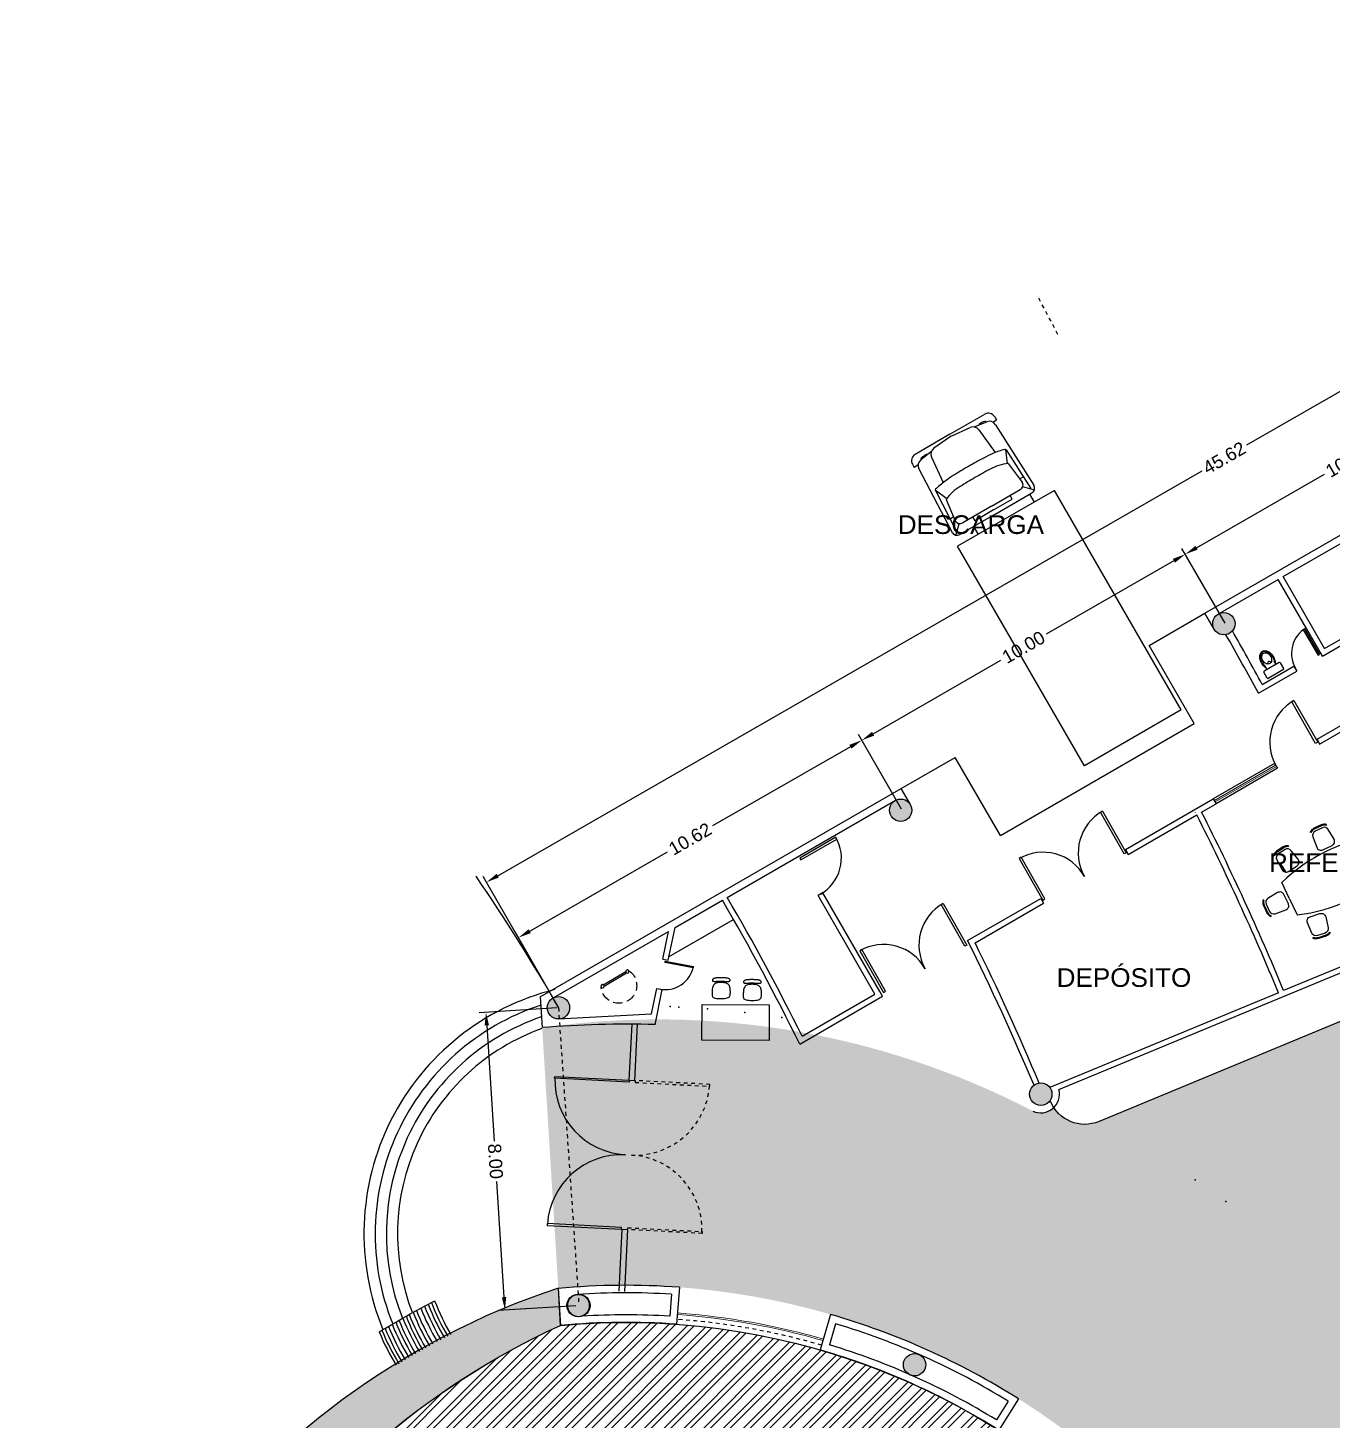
# Model space of a CAD drawing. Header units: millimetres. Extents: x 261 to 423, y 98 to 222.
# Drawn here: x 260.99 to 295.94, y 184.95 to 222.27 of the extents above; entities that cross this region are included whole.
import ezdxf

# ---------------------------------------------------------------- set-up
doc = ezdxf.new("R2010")
doc.units = ezdxf.units.MM
for name, pattern in [('ACAD_ISO04W100', [30, 24, -3, 0, -3]), ('HIDDEN', [0.375, 0.25, -0.125]), ('HIDDEN2', [0.1875, 0.125, -0.0625])]:
    doc.linetypes.add(name, pattern=pattern)
for name, color, linetype in [('COLUMNAS', 5, 'Continuous'), ('Cotas', 1, 'Continuous'), ('Ejes', 1, 'ACAD_ISO04W100'), ('Escaleras', 4, 'Continuous'), ('hach', 15, 'Continuous'), ('Letreros', 2, 'Continuous'), ('MUEBLES', 8, 'Continuous'), ('Muro-Alto', 6, 'Continuous'), ('MURO-BAJO', 3, 'Continuous')]:
    doc.layers.add(name, color=color, linetype=linetype)
doc.layers.add('Vidrio', color=7, linetype='Continuous', lineweight=15)
doc.styles.get("Standard").update_dxf_attribs({"font": 'arial.ttf'})
doc.dimstyles.new('MUSEO', dxfattribs={"dimtxt": 0.35, "dimasz": 0.35, "dimexe": 0.18, "dimexo": 0.058, "dimgap": 0.09, "dimtad": 0, "dimzin": 0, "dimdsep": 46, "dimtxsty": 'Standard', "dimcen": 0.09, "dimclrd": 1, "dimclre": 1, "dimclrt": 2, "dimadec": 0, "dimazin": 0, "dimtm": 1e-09, "dimtfac": 1, "dimtofl": 0, "dimtmove": 0, "dimatfit": 3, "dimfxl": 1, "dimtolj": 1, "dimtzin": 0, "dimarcsym": 0})

# ---------------------------------------------------------------- blocks, each defined once
blk = doc.blocks.new('escusado')
at = {"layer": 'MUEBLES'}
for p, q in [((163.2412991054051, 3381.569017075963), (163.1383525664997, 3381.72063202231)), ((163.5297154740298, 3382.01054211665), (163.1436639043261, 3381.748413125429)), ((163.2209364468589, 3381.800881176883), (163.1673456842438, 3381.87980719698)), ((163.6551317782276, 3381.825834729357), (163.2690802085239, 3381.563705738136)), ((163.4491129445385, 3381.955813004263), (163.3964965594256, 3382.033304005813)), ((163.5574965771486, 3382.005230778823), (163.660443116054, 3381.853615832475))]:
    blk.add_line(p, q, dxfattribs=at)
for points in [[(163.0654772171052, 3381.953508246559, -0.06706866734373754), (163.016934124825, 3382.050860024934, -0.07949907046705122), (163.0013835386112, 3382.141475861128, -0.1071367358310276), (163.0188967573022, 3382.226918989424, -0.1405841986625377), (163.0618091137306, 3382.278389968069, -0.1405841986625382), (163.1254798747651, 3382.299288919387, -0.1071367358310345), (163.2113574600725, 3382.284048140416, -0.07949907046704088), (163.2898461342799, 3382.236167261957, -0.06706866734372986), (163.3624251845805, 3382.155135897546, -0.0670686673437158), (163.4109682768607, 3382.057784119172, -0.05747497098953065), (163.4251135738926, 3381.992632486368, -0.1071367358309989)], [(163.0848780106897, 3381.966681384166, -0.06470388759098225), (163.0400944432401, 3382.055444367482, -0.07755725057772664), (163.0249538164239, 3382.137148172546, -0.1071738960799739), (163.0394028453759, 3382.214313277676), (163.0765474345837, 3382.259643630179), (163.1323829871952, 3382.277446788045, -0.1071738960799656), (163.2094360233831, 3382.262411579312, -0.07755725057772488), (163.2797924230685, 3382.218199280506, -0.06470388759097646), (163.3457752497879, 3382.143830592884, -0.0647038875909834), (163.3905588172374, 3382.055067609568, -0.02117499511277931), (163.3972066381276, 3382.033244570624, -0.1071738960799821)], [(163.1981357262226, 3381.832901441049, -0.0620547848023672), (163.1380562674058, 3381.872476882148, -0.06706866734372564), (163.0654772171052, 3381.953508246559, -0.06706866734373754)]]:
    blk.add_lwpolyline(points, format="xyb", dxfattribs=at)
blk.add_lwpolyline([(163.0887012385686, 3382.026784669271, -0.07530728911062944), (163.0609393696335, 3382.08482384527, -0.08568719232832729), (163.0538851851929, 3382.141020306871, -0.1060975584146396), (163.06776542953, 3382.193730264832), (163.0979837396297, 3382.22807322214), (163.1410517768603, 3382.243491689998, -0.106097558414683), (163.195164566771, 3382.236948997957, -0.08568719232831891), (163.2447955320792, 3382.209662167851, -0.07530728911063816), (163.28850045608, 3382.162448325226, -0.07530728911064233), (163.3162623250151, 3382.104409149228, -0.08568719232833306), (163.3233165094556, 3382.048212687626, -0.1060975584146832), (163.3094362651185, 3381.995502729665), (163.2792179550188, 3381.961159772357), (163.2361499177882, 3381.945741304499, -0.106097558414683), (163.1820371278775, 3381.95228399654, -0.08568719232830573), (163.1324061625694, 3381.979570826647, -0.07530728911062319)], format="xyb", close=True, dxfattribs=at)
for centre, radius, start, end in [((163.4040088622966, 3382.183371212065), 0.3857447108673355, 214.1765021321113, 228.984898285195), ((163.1548987869723, 3381.731866904956), 0.02, 124.1765021321199, 214.1765021321104), ((163.3276968315941, 3382.095630980307), 0.2694611165864446, 228.9848982851962, 232.8406475320983), ((163.2704434984227, 3381.974311885793), 0.04507247589470026, 28.58081145239148, 219.7721928118516), ((163.540950356676, 3381.993995896177), 0.02, 34.17650213211132, 124.1765021321199), ((163.6438968955815, 3381.842380949829), 0.02, 304.17650213212, 34.17650213211132), ((163.2578453258777, 3381.580251958609), 0.02, 214.1765021321104, 304.17650213212)]:
    blk.add_arc(centre, radius, start, end, dxfattribs=at)
blk = doc.blocks.new('camion')
at = {"layer": 'MUEBLES'}
for p, q in [((154.7223980718062, 3388.112532301116), (155.655384738682, 3388.651192404387)), ((155.372081119377, 3388.311052303579), (155.7059742674818, 3388.44701139145)), ((155.8676692984536, 3388.441064211353), (155.9674765206813, 3388.498687937973)), ((155.9204307932872, 3388.580173528098), (155.9674765206813, 3388.498687937973)), ((154.7223980718062, 3388.112532301116), (153.7894114049305, 3387.573872197845)), ((154.7512099351166, 3388.062628690002), (154.2944245865179, 3387.737931913351)), ((154.7512099351166, 3388.062628690002), (155.2607982665226, 3388.295868017639)), ((155.4991273152363, 3388.232647893477), (155.9357946538493, 3387.624818575961)), ((155.9432432884451, 3388.370843465075), (156.9677808703283, 3386.746981179542)), ((156.2097728491849, 3387.708724819079), (156.2583080465347, 3387.326338954869)), ((156.2241239663263, 3387.69628002821), (156.891108595456, 3386.66116452442)), ((153.7183925286419, 3387.30882614324), (153.765438256036, 3387.227340553115)), ((154.2256331827284, 3387.649150278743), (153.940942584704, 3387.427969874271)), ((154.2300102957155, 3387.499922840624), (154.5380722565427, 3386.817843173624)), ((156.2848817294707, 3387.328449141834), (156.6609174547387, 3386.829372369114)), ((153.8652454782637, 3387.284964279735), (153.765438256036, 3387.227340553115)), ((153.8882714334168, 3387.184404911398), (154.7823086339943, 3385.485198195589)), ((156.6047432486925, 3386.926668948061), (156.70455047092, 3386.984292674681)), ((154.3284182207987, 3386.62252421794), (154.6353064945777, 3386.389298571952)), ((154.3320201672658, 3386.603873390488), (154.8949641748343, 3385.508690005833)), ((157.5234772411119, 3386.610897929816), (154.928489463153, 3385.112681037668)), ((155.835412658524, 3386.184734487355), (156.6076532975221, 3386.63058782816)), ((156.9911108558938, 3386.619959845372), (156.6762489581919, 3386.704326836586)), ((160.9215285877538, 3380.725300350703), (157.5234772411119, 3386.610897929816)), ((154.620192177592, 3386.36734018094), (154.8643874785719, 3385.792145303767)), ((155.835412658524, 3386.184734487355), (155.0631720195259, 3385.738881146551)), ((155.8930363851451, 3386.084927265126), (156.3920724962904, 3386.373045898231)), ((155.950660111766, 3385.985120042898), (156.9174689468925, 3386.543307384112)), ((156.3920724962904, 3386.373045898231), (156.3344487696693, 3386.47285312046)), ((156.8556809024084, 3386.507634039997), (156.9779154111457, 3386.295917660425)), ((156.8556809024084, 3386.507634039997), (156.9779154111457, 3386.295917660425)), ((154.8082132725258, 3385.889441882714), (154.7084060502983, 3385.831818156094)), ((155.950660111766, 3385.985120042898), (154.9838512766394, 3385.426932701682)), ((155.3940002739999, 3385.796808632021), (155.3363765473788, 3385.89661585425)), ((155.8930363851451, 3386.084927265126), (155.3940002739999, 3385.796808632021)), ((154.8806473434256, 3385.401483168333), (154.9650143346437, 3385.716345066035)), ((155.3518167843816, 3385.63937768663), (155.474051293119, 3385.427661307058)), ((155.3518167843816, 3385.63937768663), (155.474051293119, 3385.427661307058)), ((158.3265408097948, 3379.227083458555), (154.928489463153, 3385.112681037668)), ((160.9215285877538, 3380.725300350703), (158.3265408097948, 3379.227083458555))]:
    blk.add_line(p, q, dxfattribs=at)
for centre, radius, start, end in [((155.850410587647, 3387.85022373694), 0.6400150937459949, 108.2264757527803, 121.8289921912268), ((155.6632061516981, 3388.439881341305), 0.02238965175124067, 356.9773836749432, 125.4177385633341), ((155.7523983278403, 3388.48315993894), 0.1940271783167209, 29.99999999999892, 119.999999999993), ((155.7791471347058, 3388.26731086995), 0.1940271783167209, 32.24890932089252, 112.1558290506508), ((155.3415484687991, 3388.119442535472), 0.1940271783167209, 35.69363794623804, 114.5936393558022), ((155.518086162721, 3388.378085057198), 0.01674346826793892, 108.131088205112, 226.9469744470761), ((154.4068384348111, 3387.579787445735), 0.1940271783167209, 125.4063606441977, 204.3063620537486), ((156.7909006873196, 3385.48004429538), 2.308952802284896, 105.0642291074474, 113.3877929427517), ((156.1989480206276, 3387.681744689186), 0.02907067805115638, 29.99999999564009, 106.2772221375785), ((153.8864249940889, 3387.405839732398), 0.1940271783167209, 119.999999999993, 209.9999999999989), ((154.0599813677852, 3387.274750051637), 0.1940271783167209, 127.8441709493415, 207.7510906790893), ((153.9685014471522, 3387.461443123939), 0.02238965175124067, 114.5822614366549, 243.022616325042), ((154.3855576940925, 3387.004490524523), 0.6400150937459949, 118.1710078087619, 131.7735242472079), ((154.0945785935364, 3387.556222578937), 0.01674346826793892, 13.05302555291575, 131.8689117948711), ((160.9149578990338, 3377.386704051436), 11.3918090814637, 117.6008688298476, 119.9999999999747), ((158.3018446343864, 3382.384944110361), 5.751705835909193, 114.9638687588097, 117.6008688299015), ((156.3579013170874, 3386.240533158462), 1.090363722365188, 93.8398633133903, 120.9455743883544), ((157.8929116661249, 3382.148846551055), 5.751705835909193, 122.3991311700896, 125.0361312411778), ((160.9149578990422, 3377.386704051441), 11.3918090814637, 120.0000000000244, 122.399131170142), ((160.9149578990012, 3377.386704051497), 11.04606672166852, 119.9999999999832, 122.3991311701006), ((160.9149578990058, 3377.3867040515), 11.04606672166852, 117.60086882989, 120.0000000000043), ((154.3571961129623, 3386.618408729515), 0.02907067805115638, 133.7227778624224, 210.0000000043351), ((155.9679482521746, 3385.004912485419), 2.308952802284896, 126.6122070572339, 134.9357708925376), ((155.525845262566, 3385.760145371404), 1.090363722365188, 119.0544256116363, 146.1601366866077), ((156.5348931056534, 3386.756612177245), 0.1455203837375406, 299.9999999999931, 29.99999999999892), ((156.8447087550237, 3386.669331733197), 0.1455203837375406, 299.9999999999931, 32.24890932089252), ((154.9110910847707, 3385.552957050767), 0.1455203837375406, 207.7510906790893, 299.9999999999931), ((154.9904118276572, 3385.864905495636), 0.1455203837375406, 209.9999999999989, 299.9999999999931)]:
    blk.add_arc(centre, radius, start, end, dxfattribs=at)
blk = doc.blocks.new('s')
at = {"layer": 'MUEBLES'}
for p, q in [((-0.1890049628097863, 0.3599503719021087), (-0.2140049628097884, 0.1099503719021016)), ((-0.1901520419029303, 0.4612178800327911), (-0.2035721483181483, 0.4760469307038306)), ((0.08950124378878854, 0.5200000000000173), (-0.08950124378878854, 0.5200000000000102)), ((0.08950124378878854, 0.5000000000000142), (-0.08950124378878854, 0.5000000000000071)), ((0.0895012437887921, 0.4500000000000171), (-0.08950124378878499, 0.4500000000000099)), ((0.2140049628097884, 0.1099503719021016), (0.1890049628097863, 0.3599503719021158)), ((0.1901520419029339, 0.4612178800327982), (0.2035721483181518, 0.4760469307038306)), ((-0.1145012437887907, 0), (0.1145012437887907, 0))]:
    blk.add_line(p, q, dxfattribs=at)
for centre, radius, start, end in [((-0.08950124378878854, 0.3500000000000085), 0.17, 89.99999999999878, 132.14470343125), ((-0.08950124378878854, 0.3500000000000085), 0.15, 89.99999999999878, 132.14470343125), ((-0.08950124378878854, 0.3500000000000085), 0.1, 89.99999999999878, 174.2894068625002), ((0.08950124378878854, 0.3500000000000156), 0.17, 47.85529656874994, 89.99999999999858), ((0.08950124378878854, 0.3500000000000156), 0.15, 47.85529656874994, 89.99999999999858), ((0.08950124378878854, 0.3500000000000156), 0.1, 5.71059313749938, 89.99999999999858), ((-0.1145012437887907, 0.1000000000000014), 0.1, 174.2894068624998, 270), ((0.1145012437887907, 0.1000000000000014), 0.1, 270, 5.710593137499784)]:
    blk.add_arc(centre, radius, start, end, dxfattribs=at)
blk = doc.blocks.new('si')
at = {"layer": 'MUEBLES'}
for points in [[(-24.29257425070796, 45.69403944848135), (-24.30288919211421, 45.71320448754385), (-24.31064065695796, 45.73505507348135), (-24.31619485617671, 45.75885878441885), (-24.31991800070796, 45.78388319848135), (-24.32217630148921, 45.80939589379385), (-24.32333596945796, 45.83466444848135), (-24.32376321555171, 45.85895644066885), (-24.32382425070796, 45.88153944848135), (-24.32369200786934, 45.90182346540841), (-24.32276630799959, 45.91978814639803), (-24.32025369406733, 45.9355555617626), (-24.31536070904122, 45.94924778181466), (-24.30729389589021, 45.96098687686678), (-24.29525979758296, 45.97089491723135), (-24.27846495708809, 45.97909397322091), (-24.25611591737459, 45.98570611514803), (-24.22781594992671, 45.99082289574697), (-24.19475524029122, 45.99441379743966), (-24.15852070253084, 45.99641778506991), (-24.12069925070796, 45.99677382348135), (-24.08287779888497, 45.99542087751779), (-24.04664326112459, 45.99229791202303), (-24.01358255148921, 45.98734389184072), (-23.98528258404122, 45.98049778181466), (-23.96293354432771, 45.97171889184072), (-23.94613870383296, 45.96104791202303), (-23.93410460552559, 45.94854587751779), (-23.92603779237459, 45.93427382348135), (-23.92114480734858, 45.91829278506991), (-23.91863219341622, 45.90066379743966), (-23.91770649354646, 45.88144789574697), (-23.91757425070796, 45.86070611514803), (-23.91764545839021, 45.83858087100741), (-23.91814391216622, 45.81554009952303), (-23.91949685812983, 45.79213311710116), (-23.92213154237459, 45.76890924014803), (-23.92647521099434, 45.74641778506991), (-23.93295511008296, 45.72520806827303), (-23.94199848573396, 45.70582940616366), (-23.95403258404122, 45.68883111514803), (-23.96933206320796, 45.67463026879385), (-23.98756122987459, 45.66311496931466), (-24.00823180279122, 45.65404107608553), (-24.03085550070796, 45.64716444848135), (-24.05494404237459, 45.64224094587716), (-24.08000914654122, 45.63902642764803), (-24.10556253195796, 45.63727675316885), (-24.13111591737459, 45.63674778181466), (-24.15621153911934, 45.63728692569491), (-24.18051370383296, 45.63910780785635), (-24.20371723573396, 45.64251560408029), (-24.22551695904122, 45.64781549014803), (-24.24560769797358, 45.65531264184072), (-24.26368427674959, 45.66531223493966), (-24.27944151958809, 45.67811944522616)], [(-24.25090758404122, 45.53778944848135), (-24.26213805279122, 45.53998671410635), (-24.27239195904122, 45.54267226098135), (-24.28166930279122, 45.54584608910635), (-24.28997008404122, 45.54950819848135), (-24.29729430279122, 45.55365858910635), (-24.30364195904122, 45.55829726098135), (-24.30901305279122, 45.56342421410635), (-24.31340758404122, 45.56903944848135), (-24.31678486268709, 45.57510227400216), (-24.31894143820796, 45.58140924014803), (-24.31963316997872, 45.58771620629385), (-24.31861591737459, 45.59377903181466), (-24.31564553977046, 45.59935357608553), (-24.31047789654122, 45.60419569848135), (-24.30286884706209, 45.60806125837716), (-24.29257425070796, 45.61070611514803), (-24.27944151958809, 45.61197768090322), (-24.26368427674959, 45.61208957868966), (-24.24560769797358, 45.61134698428866), (-24.22551695904122, 45.61005507348135), (-24.20371723573396, 45.60851902204904), (-24.18051370383296, 45.60704400577303), (-24.15621153911934, 45.60593520043447), (-24.13111591737459, 45.60549778181466), (-24.10556253195796, 45.60593520043447), (-24.08000914654122, 45.60704400577303), (-24.05494404237459, 45.60851902204904), (-24.03085550070796, 45.61005507348135), (-24.00823180279122, 45.61134698428866), (-23.98756122987459, 45.61208957868966), (-23.96933206320796, 45.61197768090322), (-23.95403258404122, 45.61070611514803), (-23.94201883078608, 45.60806125837716), (-23.93311787049959, 45.60419569848135), (-23.92702452740059, 45.59935357608553), (-23.92343362570796, 45.59377903181466), (-23.92203998964021, 45.58771620629385), (-23.92253844341622, 45.58140924014803), (-23.92462381125483, 45.57510227400216), (-23.92799091737459, 45.56903944848135), (-23.93239562115059, 45.56342421410635), (-23.93783792258296, 45.55829726098135), (-23.94437885682771, 45.55365858910635), (-23.95207945904122, 45.54950819848135), (-23.96100076437983, 45.54584608910635), (-23.97120380799959, 45.54267226098135), (-23.98274962505684, 45.53998671410635), (-23.99569925070796, 45.53778944848135), (-24.01006285747872, 45.53607029158029), (-24.02564716737459, 45.53477838077303), (-24.04220803977046, 45.53385268090322), (-24.05950133404122, 45.53323215681466), (-24.07728290956209, 45.53285577335116), (-24.09530862570796, 45.53266249535635), (-24.11333434185372, 45.53259128767404), (-24.13111591737459, 45.53258111514803), (-24.14843972922358, 45.53259128767404), (-24.16521422466622, 45.53266249535635), (-24.18137836854646, 45.53285577335116), (-24.19687112570796, 45.53323215681466), (-24.21163146099434, 45.53385268090322), (-24.22559833924959, 45.53477838077303), (-24.23871072531733, 45.53607029158029)]]:
    blk.add_lwpolyline(points, close=True, dxfattribs=at)
blk = doc.blocks.new('escaleras')
at = {"layer": 'MUEBLES'}
for points in [[(127.9499078942567, 483.5179575021936), (127.9499078942567, 482.8203520852671)], [(127.9999078942568, 482.8203520852679), (127.9999078942568, 483.5179575021936)]]:
    blk.add_lwpolyline(points, dxfattribs=at)
for centre in [(127.9749078942567, 483.5547483653701), (127.9749078942567, 482.7835612220907)]:
    blk.add_circle(centre, 0.04448109276162882, dxfattribs=at)
at = {"layer": 'MUEBLES', "linetype": 'HIDDEN'}
blk.add_arc((128.1781101988802, 483.1691547937283), 0.4778100928715909, 244.0683057429101, 115.9316942555383, dxfattribs=at)
blk = doc.blocks.new('puerta3')
at = {"layer": 'MUEBLES'}
blk.add_lwpolyline([(130.0008273252963, 483.2503971148177), (130.0457422949465, 483.2284279204461), (129.6063584075154, 482.330128527445), (129.5614434378655, 482.3520977218166)], close=True, dxfattribs=at)
blk.add_arc((130.0465558512478, 483.2282099416217), 1.000066827347664, 153.1280140311009, 243.8880654980784, dxfattribs=at)
blk = doc.blocks.new('*D40')
at = {"layer": 'Cotas', "color": 1, "lineweight": -2}
for p, q in [((314.1365171184307, 219.8336897547026), (312.732780615339, 222.2739670745008)), ((312.5191469439073, 221.9434210800755), (293.6468397750992, 211.0873817867202)), ((273.5856264784896, 199.5474403332275), (292.4579336472976, 210.4034796265828)), ((274.5962242527653, 197.0886713962742), (273.1924877496737, 199.5289487160724))]:
    blk.add_line(p, q, dxfattribs=at)
at = {"layer": 'Cotas', "color": 1}
for points in [[(312.4900604762756, 221.9939854467628), (312.548233411539, 221.8928567133882), (312.8225331440311, 222.1179398858657)], [(273.5565400108579, 199.5980046999148), (273.6147129461213, 199.4968759665402), (273.2822402783657, 199.3729215274373)]]:
    blk.add_solid(points, dxfattribs=at)
at = {"layer": 'DefPoints', "color": 0}
for p in [(312.8225331440311, 222.1179398858657), (314.1654373776759, 219.7834143272535), (274.6251445120105, 197.0383959688251)]:
    blk.add_point(p, dxfattribs=at)
at = {"layer": 'Cotas', "color": 2, "insert": (293.0523867111984, 210.7454307066515), "char_height": 0.35, "attachment_point": 5, "rotation": 29.909082886399858}
blk.add_mtext('\\A1;45.62', dxfattribs=at)
blk = doc.blocks.new('*D41')
at = {"layer": 'Cotas', "color": 1, "lineweight": -2}
for p, q in [((284.4036721774273, 201.3287203912674), (283.2499625531003, 203.3343471051682)), ((283.0363288816685, 203.0038011107429), (279.3428513406255, 200.8791781403749)), ((274.4414284286628, 198.0597009429306), (278.1349059697057, 200.1843239132984)), ((275.201999324174, 196.0355826118747), (274.0482896998469, 198.0412093257755))]:
    blk.add_line(p, q, dxfattribs=at)
at = {"layer": 'Cotas', "color": 1}
for points in [[(283.0072424140369, 203.0543654774302), (283.0654153493002, 202.9532367440556), (283.3397150817923, 203.1783199165331)], [(274.4123419610312, 198.1102653096179), (274.4705148962946, 198.0091365762433), (274.138042228539, 197.8851821371404)]]:
    blk.add_solid(points, dxfattribs=at)
at = {"layer": 'DefPoints', "color": 0}
for p in [(283.3397150817923, 203.1783199165331), (284.4325924366726, 201.2784449638183), (275.2309195834192, 195.9853071844256)]:
    blk.add_point(p, dxfattribs=at)
at = {"layer": 'Cotas', "color": 2, "insert": (278.7388786551656, 200.5317510268367), "char_height": 0.35, "attachment_point": 5, "rotation": 29.90908288640071}
blk.add_mtext('\\A1;10.62', dxfattribs=at)
blk = doc.blocks.new('*D42')
at = {"layer": 'Cotas', "color": 1, "lineweight": -2}
for p, q in [((293.0718493238221, 206.3149719852746), (291.9181396994957, 208.3205986991741)), ((291.704506028064, 207.9900527047488), (288.2788110819238, 206.0194680481035)), ((283.6431012819162, 203.3528387223232), (287.0687962280564, 205.3234233789684)), ((284.4036721774273, 201.3287203912674), (283.2499625531003, 203.3343471051681))]:
    blk.add_line(p, q, dxfattribs=at)
at = {"layer": 'Cotas', "color": 1}
for points in [[(291.6754195604323, 208.0406170714361), (291.7335924956957, 207.9394883380615), (292.0078922281878, 208.164571510539)], [(283.6140148142845, 203.4034030890105), (283.6721877495479, 203.3022743556359), (283.3397150817923, 203.178319916533)]]:
    blk.add_solid(points, dxfattribs=at)
at = {"layer": 'DefPoints', "color": 0}
for p in [(292.0078922281878, 208.164571510539), (293.1007695830673, 206.2646965578255), (284.4325924366725, 201.2784449638183)]:
    blk.add_point(p, dxfattribs=at)
at = {"layer": 'Cotas', "color": 2, "insert": (287.6738036549901, 205.671445713536), "char_height": 0.35, "attachment_point": 5, "rotation": 29.909082886401258}
blk.add_mtext('\\A1;10.00', dxfattribs=at)
blk = doc.blocks.new('*D43')
at = {"layer": 'Cotas', "color": 1, "lineweight": -2}
for p, q in [((301.7400264702168, 211.3012235792817), (300.5863168458912, 213.3068502931799)), ((300.3726831744594, 212.9763042987546), (296.9469882283192, 211.0057196421094)), ((292.3112784283117, 208.3390903163291), (295.7369733744518, 210.3096749729743)), ((293.0718493238221, 206.3149719852746), (291.9181396994957, 208.320598699174))]:
    blk.add_line(p, q, dxfattribs=at)
at = {"layer": 'Cotas', "color": 1}
for points in [[(300.3435967068278, 213.0268686654419), (300.4017696420912, 212.9257399320673), (300.6760693745833, 213.1508231045448)], [(292.28219196068, 208.3896546830164), (292.3403648959434, 208.2885259496418), (292.0078922281878, 208.1645715105389)]]:
    blk.add_solid(points, dxfattribs=at)
at = {"layer": 'DefPoints', "color": 0}
for p in [(300.6760693745833, 213.1508231045448), (301.7689467294621, 211.2509481518326), (293.1007695830673, 206.2646965578255)]:
    blk.add_point(p, dxfattribs=at)
at = {"layer": 'Cotas', "color": 2, "insert": (296.3419808013855, 210.6576973075419), "char_height": 0.35, "attachment_point": 5, "rotation": 29.909082886401258}
blk.add_mtext('\\A1;10.00', dxfattribs=at)
blk = doc.blocks.new('*D65')
at = {"layer": 'Cotas', "color": 1, "lineweight": -2}
for p, q in [((275.1715116666173, 196.0049838928119), (273.0895449931402, 195.8725433846758)), ((273.2914015962787, 195.5346766775717), (273.4885725801497, 192.4351460039638)), ((273.7548420203096, 188.2493866137272), (273.5576710364386, 191.3489172873352)), ((275.6793914881551, 188.0211058674699), (273.5974248146779, 187.8886653593338))]:
    blk.add_line(p, q, dxfattribs=at)
at = {"layer": 'Cotas', "color": 1}
for points in [[(273.3496172597368, 195.5383799606972), (273.2331859328205, 195.5309733944461), (273.2691818975252, 195.8839706583204)], [(273.8130576837677, 188.2530898968527), (273.6966263568515, 188.2456833306016), (273.777061719063, 187.9000926329784)]]:
    blk.add_solid(points, dxfattribs=at)
at = {"layer": 'DefPoints', "color": 0}
for p in [(275.2293946691414, 196.0086660143196), (273.2691818975252, 195.8839706583204), (275.7372744906792, 188.0247879889776)]:
    blk.add_point(p, dxfattribs=at)
at = {"layer": 'Cotas', "color": 2, "insert": (273.5231218082941, 191.8920316456495), "char_height": 0.35, "attachment_point": 5, "rotation": 273.63986194306796}
blk.add_mtext('\\A1;8.00', dxfattribs=at)

msp = doc.modelspace()

# ---------------------------------------------------------------- hatches: boundary and pattern name
h = msp.add_hatch()
h.set_pattern_fill('SAND', color=256, angle=9.988754700543744, style=0, pattern_type=2)
h.set_pattern_definition([(9.988754700543717, (-314.9773668683855, -456.7879237607561), (0.5064710690835689, 0.5258203649359224), [0, -0.24, 0, -0.32, 0, -0.56]), (19.98875470054369, (-314.6533709727561, -456.2637800212955), (0.1818919368899115, 0.8748801765352994), [0, -0.6199999999999991, 0, -0.1399999999999998, 0, -0.5299999999999991]), (29.98875470054372, (-314.9708717011823, -456.4212388649615), (0.03918825116023468, 0.9924536669139785), [0, -0.4299999999999999, 0, -0.2899999999999999, 0, -0.6299999999999999]), (39.98875470054374, (-314.5694379042653, -456.4520756399755), (-0.1152016820152649, 0.7909036429685059), [0, -0.5599999999999998, 0, -0.7099999999999997, 0, -0.5099999999999998]), (49.98875470054374, (-314.7195155240501, -456.5800471525857), (0.1286512527471367, 0.8842787202950166), [0, -0.4099999999999996, 0, -0.3299999999999997, 0, -0.5699999999999993]), (59.98875470054374, (-314.2885364726675, -456.605680280942), (-0.2602175858004344, 0.589140737040135), [0, -0.12, 0, -0.7899999999999999, 0, -0.4699999999999999]), (69.98875470054372, (-314.4583109287631, -456.7371208913222), (-0.3352531400575915, 1.03735496917956), [0, -0.15, 0, -0.4699999999999999, 0, -0.5399999999999999]), (79.98875470054375, (-314.6773274756359, -456.8772342461319), (-0.376505637739146, 0.5132674787580438), [0, -0.2799999999999996, 0, -0.3199999999999996, 0, -0.7299999999999992]), (89.98875470054374, (-314.5910430596913, -456.9635765854867), (-0.4598743799404261, 0.640090270723129), [0, -0.3599999999999997, 0, -0.4299999999999997]), (99.98875470054368, (-314.1502155901534, -456.9874751649571), (-0.73963326515132, 0.3368124598075274), [0, -0.5499999999999993, 0, -0.3099999999999996, 0, -0.7299999999999992]), (109.9887547005437, (-314.9948282040617, -457.0346930897989), (-0.6433470626472669, 0.1597014620569693), [0, -0.2799999999999996, 0, -0.5799999999999991, 0, -0.6599999999999991]), (119.9887547005437, (-314.9136895113646, -456.9188634193882), (-0.7036562908145886, 0.3790353867346096), [0, -0.4799999999999998, 0, -0.3799999999999998, 0, -0.5299999999999996]), (129.9887547005437, (-314.8325508186678, -456.8030337489776), (-0.9312982095944355, 0.145546022983106), [0, -0.6599999999999994, 0, -0.2099999999999998, 0, -0.7599999999999993]), (139.9887547005437, (-314.7514121259704, -456.6872040785687), (-0.6495840263561555, -0.1205843800121949), [0, -0.3799999999999998, 0, -0.1399999999999999, 0, -0.7799999999999997]), (149.9887547005438, (-314.6702734332729, -456.5713744081571), (-0.9999392213997392, -0.3116433113456527), [0, -0.11, 0, -0.5799999999999998, 0, -0.4799999999999999]), (159.9887547005437, (-314.5891347405762, -456.4555447377464), (-0.7341226537046945, -0.4669731569561328), [0, -0.28, 0, -0.33, 0, -0.64]), (169.9887547005437, (-314.5079960478791, -456.3397150673358), (-0.8782361585543278, -0.7182626607361248), [0, -0.5899999999999994, 0, -0.2399999999999999, 0, -0.4099999999999997]), (179.9887547005437, (-314.4268573551823, -456.2238853969251), (-0.3901138276382004, -0.5799234445040763), [0, -0.3799999999999996, 0, -0.2199999999999998, 0, -0.7699999999999992])])
edge = h.paths.add_edge_path()
edge.add_arc((283.805471858853, 168.813980578782), 20.54450722658197, 114.5319283443859, 245.4058556800997, ccw=False)
edge.add_line((275.2753871482735, 187.5039359562958), (275.214252182147, 188.4947878470017))
edge.add_arc((281.7310820782043, 168.8146072748037), 20.73110173744941, 108.3216018350918, 251.6040624571724)
edge.add_line((275.1887245516511, 149.1428982172962), (275.2550972517595, 150.1332988122773))
h = msp.add_hatch()
h.set_pattern_fill('ANSI32', color=256, style=0)
h.set_pattern_definition([(45, (148.9423146511646, -342.1093582048333), (-0.2651650429449553, 0.2651650429449554), []), (45, (149.1190913461646, -342.1093582048333), (-0.2651650429449553, 0.2651650429449554), [])])
edge = h.paths.add_edge_path()
edge.add_line((290.5330707457651, 181.8144313162121), (287.3874746284466, 178.1746464262807))
edge.add_arc((279.8869612331578, 168.8075604969696), 12.00000000000018, 51.31467232360039, 309.9744530865262)
edge.add_line((287.5963130366806, 159.6115888370783), (290.7104902408621, 156.0499775838144))
edge.add_arc((277.0183992830579, 168.6400846351467), 18.60064919191771, 264.56368464337567, 317.4009432436241, ccw=False)
edge.add_arc((283.7968491480242, 168.8054606564713), 20.54199483837515, 114.5278371913281, 245.4324374320702, ccw=False)
edge.add_arc((277.0051242779085, 168.8078151391352), 18.76639017006179, 43.87444224061778, 95.30772634044018, ccw=False)
at = {"layer": 'COLUMNAS'}
h = msp.add_hatch(color=256, dxfattribs=at)
edge = h.paths.add_edge_path()
edge.add_arc((293.0412940402206, 206.3019807196725), 0.3, 0, 360)
h = msp.add_hatch(color=256, dxfattribs=at)
edge = h.paths.add_edge_path()
edge.add_arc((284.3810400023507, 201.3019807197198), 0.3, 0, 360)
h = msp.add_hatch(color=256, dxfattribs=at)
edge = h.paths.add_edge_path()
edge.add_arc((275.2106152946693, 196.0074335461378), 0.3, 0, 360)
h = msp.add_hatch(color=256, dxfattribs=at)
edge = h.paths.add_edge_path()
edge.add_arc((288.1357020306826, 193.6905349033806), 0.3, 0, 360)
h = msp.add_hatch(color=256, dxfattribs=at)
edge = h.paths.add_edge_path()
edge.add_arc((275.7372744906792, 188.0247879889777), 0.3, 0, 360)
h = msp.add_hatch(color=256, dxfattribs=at)
edge = h.paths.add_edge_path()
edge.add_arc((284.7546035416356, 186.4386137522325), 0.3, 0, 360)
at = {"layer": 'hach'}
h = msp.add_hatch(dxfattribs=at)
h.set_pattern_fill('PHANTSQR', color=256, scale=0.75, angle=-90.00000000000001, style=0, pattern_type=2)
h.set_pattern_definition([(270, (190.6146238058702, 423.891127481612), (0.75, -1.377682148050174e-16), [0.135, -0.1125, 0.135, -0.1125, 0.135, -0.12]), (360, (190.6746238058702, 423.2011274816119), (1.836909530733566e-16, 0.75), [0.135, -0.1125, 0.135, -0.1125, 0.135, -0.12])])
edge = h.paths.add_edge_path()
edge.add_line((275.1900084095013, 149.1326853905813), (274.7231995253746, 142.146501683155))
edge.add_arc((277.0051242779082, 168.8078151391309), 26.75878950502112, 265.1080131403588, 285.0870774542746)
edge.add_line((283.9700825888735, 142.9713646959964), (287.0227808193154, 141.5602677603848))
edge.add_line((287.0227808193154, 141.5602677603848), (287.8814433168532, 143.5004820202377))
edge.add_arc((288.1413747418218, 143.9276336771226), 0.500022883142105, 115.00288887509501, 238.6785434976863, ccw=False)
edge.add_arc((277.0051242779087, 168.8078151391318), 26.75878950502171, 294.0964345951739, 316.9122527552921)
edge.add_line((296.5472924559671, 150.5284147475833), (300.2455349310729, 149.4744487061558))
edge.add_arc((300.5340471684887, 149.3922252979235), 0.300000000000046, 90.00000000001091, 164.0929218391774, ccw=False)
edge.add_line((300.5340471684887, 149.6922252979235), (300.7789524627283, 150.6365477993669))
edge.add_arc((231.6797250288821, 168.013315216571), 71.2506510694886, 345.8842135860036, 352.4847349924652)
edge.add_arc((305.9115036570263, 158.2203954930551), 3.624299581640657, 163.2020153892654, 172.4847349924676, ccw=False)
edge.add_line((302.4418541574412, 159.2678112689097), (307.7886788212842, 158.5758546171743))
edge.add_line((307.7886788212842, 158.5758546171743), (308.093727330745, 161.2924044586831))
edge.add_line((308.093727330745, 161.2924044586831), (312.94820174224, 162.7408353135618))
edge.add_line((312.94820174224, 162.7408353135618), (318.0402389398172, 164.0713981479851))
edge.add_arc((282.1841728939564, 168.8291667099711), 36.17034467591587, 352.4415334696763, 368.9341316883094)
edge.add_line((317.9156818722054, 174.4463813321723), (316.0269155725412, 174.1078928696494))
edge.add_line((316.0269155725412, 174.1078928696494), (308.7580129922226, 176.1213429801948))
edge.add_line((308.7580129922226, 176.1213429801948), (308.404949972454, 179.3096268191426))
edge.add_line((308.404949972454, 179.3096268191426), (302.7494689556235, 178.5784050540793))
edge.add_arc((302.4494689556254, 178.5784050540684), 0.2999999999980787, -159.33915033435733, 2.084391326206969e-09, ccw=False)
edge.add_line((302.1687633528525, 178.472554382976), (302.0390303799595, 178.776361364986))
edge.add_line((302.0390303799595, 178.776361364986), (301.2905452194785, 183.0205963144072))
edge.add_line((301.2905452194785, 183.0205963144072), (299.1215307863272, 182.6264417717936))
edge.add_line((299.1215307863272, 182.6264417717936), (299.30692065293, 181.6604871650385))
edge.add_line((299.30692065293, 181.6604871650385), (299.1595483788192, 181.6338787262731))
edge.add_arc((228.1009849832268, 168.804958886573), 72.20734461326546, 10.23394494489172, 18.57311784114455)
edge.add_line((296.5476234764098, 191.8040522400596), (298.7752396944782, 192.552534694763))
edge.add_line((298.7752396944782, 192.552534694763), (298.0945329846887, 194.4896843644243))
edge.add_line((298.0945329846887, 194.4896843644243), (297.4053114486832, 196.1525053633001))
edge.add_line((297.4053114486832, 196.1525053633001), (289.6992852343608, 192.9584398399971))
edge.add_arc((289.3164021950038, 193.8065366389523), 0.9305200708341903, 209.2043544905927, 294.2973428620019, ccw=False)
edge.add_arc((288.1357026047232, 193.6905361866449), 0.5000252243924529, 245.003426011123, 317.46699015744235, ccw=False)
edge.add_arc((277.8727616100916, 173.9096899115106), 21.78517739798697, 62.52261259222409, 98.17434141871065)
edge.add_line((274.7752215401918, 195.4735300096269), (275.2078125425219, 188.4845792725961))
edge.add_arc((277.0051242779072, 168.8078151391329), 19.75867850434584, 66.24037238096338, 95.21901910246697, ccw=False)
edge.add_arc((277.0051242779077, 168.8078151391329), 19.75867850434559, 18.954217884265006, 66.24037238096469, ccw=False)
edge.add_arc((277.005124277908, 168.8078151391329), 19.75867850434539, -95.27086421129297, 18.95421788426529, ccw=False)
edge = h.paths.add_edge_path(flags=16)
edge.add_line((303.7840278240477, 165.765662952154), (303.4424313944709, 164.6905178481085))
edge.add_arc((304.7371915271377, 168.7656629521539), 4.275887208541501, 44.556219426830125, 252.3738424245746, ccw=False)
edge.add_line((307.7840278240477, 171.765662952154), (307.7840278240477, 165.765662952154))
edge.add_line((307.7840278240477, 165.765662952154), (303.7840278240477, 165.765662952154))

# ---------------------------------------------------------------- linework, layer by layer
for p, q in [((291.0379195696914, 205.7208756950819), (292.5321937214472, 206.5837106186351)), ((292.2497588253378, 203.6221891139477), (291.0379195696914, 205.7208756950819)), ((287.0516368700799, 200.621052003799), (292.2497588253378, 203.6221891139477)), ((284.3918270311947, 201.8832393813951), (285.8399713645139, 202.7194376811955)), ((287.0516368700799, 200.621052003799), (285.8399713645138, 202.7194376811955))]:
    msp.add_line(p, q)
msp.add_lwpolyline([(297.4538359725607, 196.1726182599397), (289.6992852343608, 192.9584398399971, -0.4142135623730815), (288.3925949372037, 193.4993284304811)], format="xyb")
for points in [[(275.256186724883, 150.1230989932907, -0.642306531188602), (275.2691419794942, 187.4937393997808), (275.2142521821468, 188.4947878470008, 0.7217698462672897), (275.1887245516511, 149.1428982172962)], [(290.5330707457651, 181.8144313162121), (287.3874746284466, 178.1746464262807, 2.112170710360015), (287.5963130366806, 159.6115888370783), (290.7104902408621, 156.0499775838144, -0.2347194038372766), (275.2561867248832, 150.1230989932934, -0.6426332906026803), (275.2691419794942, 187.4937393997808, -0.2282651086255474), (290.5330707457651, 181.8144313162121)]]:
    msp.add_lwpolyline(points, format="xyb", close=True)
at = {"layer": 'COLUMNAS'}
for centre in [(293.0412940402349, 206.3019807197235), (293.0412940402206, 206.3019807196725), (284.3810400023906, 201.301980719723), (284.3810400023507, 201.3019807197198), (275.2106152946693, 196.0074335461378), (275.2106152946693, 196.0074335461378), (288.1357020306826, 193.6905349033806), (288.135702604732, 193.6905361866017), (275.7372744906792, 188.0247879889777), (275.7597833776511, 188.0262597857937), (284.7546035416356, 186.4386137522325)]:
    msp.add_circle(centre, 0.3, dxfattribs=at)
at = {"layer": 'Ejes', "color": 5, "ltscale": 0.003}
msp.add_line((288.5961385306818, 214.0532116982242), (288.0360761036395, 215.1144986894828), dxfattribs=at)
at = {"layer": 'Ejes', "ltscale": 0.003}
msp.add_line((275.2106152946691, 196.0074335461378), (275.7597833776511, 188.0262597857937), dxfattribs=at)
at = {"layer": 'Ejes', "ltscale": 0.25}
msp.add_arc((228.0894409851471, 168.8678096027842), 54.38453529748416, 29.90908288639976, 34.32080867217738, dxfattribs=at)
at = {"layer": 'Ejes', "ltscale": 0.003}
msp.add_arc((277.0051242779077, 168.7470573323227), 18.95875096143613, 73.89644105269275, 85.8156980770233, dxfattribs=at)
for p in [(278.436165605592, 196.026767541127), (279.2069152723201, 195.977497146736), (280.2019427354029, 195.8784607857943), (281.1926683276873, 195.7429962004936), (292.2716633521126, 191.390381172958), (293.0896576320996, 190.8152523082828)]:
    msp.add_point(p, dxfattribs=at)
at = {"layer": 'Escaleras'}
msp.add_lwpolyline([(270.4079125271424, 187.3180403187889, -0.01970445918640655), (271.9032659266447, 188.1518987610304, -0.01970445918640655)], format="xyb", dxfattribs=at)
for radius, start, end in [(6.743526501393466, 103.9911080135021, 202.4140248307774), (6.443526501393466, 108.2467915354733, 202.0256617193049), (6.143526501393466, 108.9723554033301, 201.638824780971), (5.843526501393466, 109.7753365978523, 201.2536641388443), (5.268392814201603, 200.5206787043047, 211.4149668796087), (5.172762013439502, 200.3995874382639, 211.4950096361063), (6.034553573322261, 201.4987150268026, 211.0174509054987), (5.93943610621809, 201.3766066393504, 211.0463227728411), (5.820903375569613, 201.2246919591163, 211.0896465092984), (5.717286520715101, 201.0921333156746, 211.1345687112712), (5.585865552417375, 200.9243406656408, 211.2016125732354), (5.473792124671997, 200.7815612901229, 211.2682528869861), (5.366761445641957, 200.645487059315, 211.3405697792871), (6.775102665469554, 202.4549851634659, 210.9536606137728), (6.679368321998902, 202.3308474075799, 210.9536606137728), (6.573934174992515, 202.1943003347452, 210.9415285748371), (6.459040371313083, 202.0457088309112, 210.9462005538112), (6.3514546496903, 201.9067704361856, 210.9559367184355), (6.250997914828838, 201.7772203134065, 210.9699515810625), (6.134400757240185, 201.627082955758, 210.9924978025873), (6.859782387945006, 202.564906788888, 210.9536606137728)]:
    msp.add_arc((276.7425471676274, 189.9503431853918), radius, start, end, dxfattribs=at)
at = {"layer": 'MUEBLES'}
for p, q in [((294.8006782747574, 198.9289841755368), (294.5932820999871, 199.3618661764218)), ((294.8006782747574, 198.9289841755368), (295.0080744495277, 198.4961021746509)), ((278.17629247337, 197.3827190258868), (279.8987820698803, 198.3771988006562)), ((277.1742358624807, 195.5655609744296), (277.0969639058029, 194.0638391557046)), ((277.3238031322583, 195.5641976691173), (277.2511718924997, 194.0563751023093)), ((277.1078932481116, 194.0632767801336), (277.2511718924997, 194.0563751023093)), ((276.9089029423436, 190.0684875418052), (276.8288557402774, 188.4067097986773)), ((277.0587292211807, 190.0612704669185), (276.9786820191135, 188.399492723791))]:
    msp.add_line(p, q, dxfattribs=at)
at = {"layer": 'MUEBLES', "linetype": 'HIDDEN2'}
msp.add_line((276.9089029423436, 190.0684875418052), (277.0587292211807, 190.0612704669185), dxfattribs=at)
at = {"layer": 'MUEBLES'}
for points in [[(295.1696499211005, 206.1417491845424), (295.5640725352246, 205.4585891772246), (295.6073738054135, 205.4835891772246), (295.2129511912892, 206.1667491845425)], [(280.8599538378033, 196.0893574439516), (280.8567583243931, 195.1293627623551), (279.0567682963997, 195.1353543499987), (279.0599638098089, 196.0953490315957)], [(277.1053238686546, 194.0133428408818), (275.1079662985805, 194.1161180191481), (275.1105356780369, 194.1660519584003), (277.1078932481116, 194.0632767801336)], [(276.9049246872081, 190.1187368781258), (274.907567117134, 190.221512056392), (274.904997737677, 190.1715781171403), (276.9023553077512, 190.068802938874)]]:
    msp.add_lwpolyline(points, close=True, dxfattribs=at)
for points, elevation in [([(295.4989852976686, 203.0936973597778), (294.8637392675632, 204.2093452770515), (294.919521663427, 204.2411075785568), (295.5547676935315, 203.1254596612822)], -1.766065085622923e-09), ([(290.3666668880784, 200.1305519444346), (289.731420857973, 201.2461998617083), (289.7872032538368, 201.2779621632136), (290.4224492839413, 200.162314245939)], -1.766422547079191e-09), ([(281.7070647053635, 199.9697905313229), (282.6694347847994, 200.5290897370402), (282.6414698245134, 200.5772082410109), (281.6790997450773, 200.017909035295)], -1.530230912549636e-09), ([(288.2469358452558, 198.9235844872329), (287.6116898151503, 200.039232404508), (287.5559074192875, 200.0074701030022), (288.1911534493915, 198.8918221857276)], -1.764949351381814e-09), ([(286.0980086804813, 197.656668428842), (285.4627626503759, 198.7723163461156), (285.5185450462397, 198.8040786476209), (286.1537910763442, 197.6884307303463)], -1.76634352023336e-09), ([(283.9782776376587, 196.4497009716403), (283.3430316075531, 197.5653488889153), (283.2872492116903, 197.5335865874096), (283.9224952417945, 196.417938670135)], -1.764870324535983e-09)]:
    msp.add_lwpolyline(points, close=True, dxfattribs=dict(at, elevation=elevation))
at = {"layer": 'MUEBLES', "linetype": 'HIDDEN', "ltscale": 0.03}
for points in [[(277.2682179425465, 194.0049610329708), (279.2655755126206, 193.9021858547031), (279.2681448920775, 193.9521197939558), (277.2707873220029, 194.0548949722221)], [(277.0678187610981, 190.1103550702147), (279.0651763311722, 190.0075798919476), (279.0626069517158, 189.9576459526958), (277.0652493816417, 190.0604211309625)]]:
    msp.add_lwpolyline(points, close=True, dxfattribs=at)
at = {"layer": 'MUEBLES'}
for centre, radius, start, end in [((295.6531157973468, 205.5043617231573), 0.8000012683897777, 127.1807443364724, 209.8979721567557), ((295.5547676935324, 203.1254596612827), 1.283825453122443, 119.657035245258, 209.6570352452396), ((290.4224492839422, 200.1623142459395), 1.283825453122443, 119.657035245258, 209.6570352452396), ((281.6790997450777, 200.0179090352946), 1.11309108850513, 300.1638064543375, 30.16380645435996), ((297.706644631884, 196.1963371929852), 4.439999999999943, 96.67469581879793, 134.5239846509079), ((288.191153449392, 198.8918221857276), 1.283825453122443, 29.65703524523958, 119.657035245258), ((294.4920039229437, 202.90600820671), 4.439999999999943, 276.6746958187979, 314.5239846509079), ((286.1537910763451, 197.6884307303468), 1.283825453122443, 119.657035245258, 209.6570352452396), ((283.9224952417949, 196.417938670135), 1.283825453122443, 29.65703524523958, 119.657035245258), ((277.1144466345382, 194.0630638765693), 2.000014075547851, 178.1392541151361, 266.8666055709758), ((276.9088959356214, 190.0683420824304), 2.000014075547851, 87.24221574256912, 175.9695671984397)]:
    msp.add_arc(centre, radius, start, end, dxfattribs=at)
at = {"layer": 'MUEBLES', "linetype": 'HIDDEN', "ltscale": 0.03}
for centre, start, end in [((277.2642466941338, 194.0553558286666), 267.2422157425626, 355.9695671984136), ((277.0586959952141, 190.0606340345277), 358.1392541151101, 86.86660557097093)]:
    msp.add_arc(centre, 2.000014075547851, start, end, dxfattribs=at)
at = {"layer": 'Muro-Alto'}
for p, q in [((292.5321937214475, 206.5837106186351), (311.2343878313559, 217.3828710043896)), ((294.6286137141529, 207.5632932570417), (296.281855891365, 208.5179206832828)), ((295.7404481453884, 205.6375395325368), (294.6286137141529, 207.5632932570417)), ((292.866514719859, 206.5458089157324), (294.4987142452561, 207.4882857370472)), ((295.6855443348206, 205.4326357219694), (294.4987142452561, 207.4882857370472)), ((292.7814864190999, 206.1519807197229), (292.5321937214475, 206.5837106186351)), ((295.6855443348204, 205.4326357219694), (296.7759252564069, 206.0621674405662)), ((295.7404481453884, 205.6375395325368), (296.7009252564069, 206.1920712511343)), ((295.5387249768741, 203.2095333751519), (300.1825703444208, 205.8927989031623)), ((293.9672949954909, 204.440604003372), (294.9927240117931, 205.0326357219693)), ((294.0690271219903, 204.6725441547493), (294.9177240117931, 205.1625395325369)), ((294.9177240117931, 205.1625395325369), (294.9927240117931, 205.0326357219693)), ((295.6068784415528, 203.0756767155732), (297.5195812385998, 204.1821163453111)), ((295.5387249768741, 203.2095333751519), (295.6068784415528, 203.0756767155732)), ((290.4032231855348, 200.246690188481), (292.7585504414626, 201.6065390137202)), ((292.7585504414626, 201.6065390137202), (292.8335504414624, 201.4766352031526)), ((290.4782231855354, 200.1167863779134), (292.3157141191637, 201.1776622630774)), ((292.4458264880425, 201.2527826742745), (292.8335504414622, 201.4766352031526)), ((290.4032231855314, 200.2466901884865), (290.4782231855321, 200.1167863779193)), ((282.3071043547965, 199.0951090678346), (282.1696935467932, 199.0159688438831)), ((283.6922800745674, 196.3723088365033), (282.1696935467933, 199.0159688438827)), ((283.8222632526036, 196.4471711997281), (282.2996767248295, 199.0908312071075)), ((286.175747319406, 197.8059558591787), (288.1353795477987, 198.9373500537541)), ((288.1353795477988, 198.9373500537537), (288.2103795477987, 198.8074462431861)), ((286.3728886141702, 197.7465703580225), (288.2103795477985, 198.8074462431861)), ((297.0765428940874, 197.4776062811371), (294.6427593077765, 196.4688289907396)), ((297.0043902376273, 197.2853251126122), (288.6141140540587, 193.8076452885913)), ((281.6749408601352, 195.0342089576262), (283.8972632526043, 196.317267389161)), ((281.7387434865758, 195.2441062692516), (283.6922800745674, 196.3723088365033)), ((283.8972632526043, 196.317267389161), (283.8222632526036, 196.4471711997281)), ((294.5041908160251, 196.4113938315787), (288.3753216255808, 193.8710430420048))]:
    msp.add_line(p, q, dxfattribs=at)
at = {"layer": 'Muro-Alto', "linetype": 'ByBlock', "ltscale": 0.25}
for p, q in [((274.7240176803247, 196.3007808128774), (284.3918270311947, 201.8832393813951)), ((279.7340644690186, 198.962771562825), (284.2621813006007, 201.5774305500169)), ((284.6408476235259, 201.4519807197231), (284.3918270311947, 201.8832393813951)), ((278.3343172198354, 198.1545190682447), (279.6041626020705, 198.8877626581294)), ((275.0275354318858, 196.2450924694778), (278.1606762584863, 198.0542540094967)), ((278.0080439632056, 197.3087909437573), (278.1606762584863, 198.0542540094967)), ((278.1549953479458, 197.2787028975773), (278.3343172198354, 198.1545190682447)), ((278.0080439632056, 197.3087909437573), (278.1549953479458, 197.2787028975769)), ((277.7082675732618, 195.8446694334776), (277.8475743835781, 196.525050225143)), ((277.8015665361247, 195.5525405208906), (277.9945257683183, 196.494962178963)), ((277.8475743835779, 196.525050225143), (277.9945257683181, 196.494962178963)), ((274.7240176803247, 196.3007808128774), (274.7752215401918, 195.4735300096269)), ((275.2106152946693, 195.7074335461376), (277.7082675732618, 195.8446694334776)), ((275.2078125425219, 188.4845792725961), (275.2691419794942, 187.4937393997808)), ((278.4512365457799, 188.5135030374732), (278.3788342781024, 187.5238596157488)), ((278.23710534939, 188.3276544693223), (278.1939399109488, 187.7376399080432)), ((282.5018639240863, 187.7865197709094), (282.2266285049074, 186.8331665538127)), ((282.638209979747, 187.5377444052211), (282.474061133945, 186.9691699437841)), ((287.5387959320655, 185.5244875867371), (287.0111635803743, 184.6841049290302)), ((287.2626987672659, 185.4608650229117), (286.9466440637839, 184.9574711524598))]:
    msp.add_line(p, q, dxfattribs=at)
at = {"layer": 'Muro-Alto'}
for centre, radius, start, end in [((228.0893887564023, 168.801980719723), 75.1, 28.53120563488234, 29.78406786305278), ((228.0893887564023, 168.801980719723), 74.9, 28.41249725777975, 29.78377976099245), ((228.0893887564023, 168.801980719723), 71.925, 26.8119371383631, 26.8152614632691), ((228.0893887564023, 168.801980719723), 71.925, 22.57322969532101, 26.75209744171154), ((228.0893887564023, 168.801980719723), 72.075, 22.57310535532847, 26.75886409115877), ((228.0867604902447, 168.7207727577685), 59.85, 26.30589766982235, 30.35104030953614), ((228.0867604902447, 168.7207727577685), 59.7, 26.15245082355472, 30.35191399746334), ((228.0893887564023, 168.801980719723), 64.925, 22.76967732862435, 26.53410637974406), ((228.0893887564023, 168.801980719723), 65.075, 22.76938189120133, 26.40978622620087), ((288.135702604732, 193.6905361866017), 0.5000252243568241, 245.0034260074135, 13.88699630141537)]:
    msp.add_arc(centre, radius, start, end, dxfattribs=at)
at = {"layer": 'Muro-Alto', "linetype": 'ByBlock', "ltscale": 0.25}
for centre, radius, start, end in [((277.0051242780597, 168.8078151391456), 26.75878950502331, 88.29505101462182, 94.78019960915381), ((277.0051242779077, 168.8078151391329), 19.75867850434556, 85.8028428100179, 95.21901910246866), ((277.0051242779078, 168.8078151391334), 19.55867850434518, 86.38860690300628, 93.77464849673059), ((277.0110155848414, 168.8454878743147), 18.92914996579979, 86.41712577878275, 93.53064565509808), ((277.0051242779077, 168.8078151391329), 19.75867850434556, 57.78375310725935, 73.84757208692092), ((277.0051242779077, 168.8078151391329), 18.76639017006388, 85.80216307717608, 95.30772634043673), ((277.0051242779078, 168.8078151391334), 19.55867850434518, 58.36868720095943, 73.2611733612561), ((277.0051242779077, 168.8078151391329), 18.76639017006388, 57.77879954646369, 73.84498809943503), ((277.0110155848414, 168.8454878743147), 18.92914996579979, 58.33949248005733, 73.22554778865306)]:
    msp.add_arc(centre, radius, start, end, dxfattribs=at)
msp.add_point((278.2089249195709, 196.0399720128099), dxfattribs=at)
at = {"layer": 'MURO-BAJO'}
for p, q in [((294.4016197762573, 202.5551655364612), (292.7585504414621, 201.6065390137211)), ((294.4766197762574, 202.4252617258936), (292.8335504414624, 201.4766352031526)), ((294.4016197762573, 202.5551655364612), (294.4766197762574, 202.4252617258936))]:
    msp.add_line(p, q, dxfattribs=at)
at = {"layer": 'Vidrio'}
for p, q in [((294.4291197762576, 202.5075341392527), (292.7860504414626, 201.5589076165116)), ((294.4491197762575, 202.4728931231017), (292.8060504414626, 201.5242666003606))]:
    msp.add_line(p, q, dxfattribs=at)
at = {"layer": 'Vidrio', "ltscale": 0.003}
for radius in [19.08875096143613, 19.12875096143613]:
    msp.add_arc((277.0051242779077, 168.7470573323227), radius, 73.89644105269275, 85.8156980770233, dxfattribs=at)

# ---------------------------------------------------------------- block references
at = {"layer": 'Ejes', "xscale": 0.7662551981248108, "yscale": 0.7662551981247816, "zscale": 0.7662551981249318, "rotation": 105.3106362060181}
msp.add_blockref('puerta3', (661.521561130164, 198.920800867587), dxfattribs=at)
at = {"layer": 'Ejes', "xscale": -1, "rotation": 120.852694788555}
msp.add_blockref('escaleras', (625.8915742549754, 554.4296900821156), dxfattribs=at)
at = {"layer": 'MUEBLES', "yscale": 1.199999999999818, "zscale": 1.2}
for name, p, xscale, rotation in [('s', (295.816704505119, 200.2984607593222), 1.199999999999888, 25.21837256811867), ('s', (294.8869014428122, 199.7380598329897), 1.199999999999891, 33.35903321600716), ('s', (294.7103111479416, 198.9173022311317), 1.19999999999996, 115.218372568126), ('s', (295.4852392886268, 198.4891955075578), -1.200000000000029, 197.8396472536826), ('si', (308.7010971947036, 251.3509260536476), -1.200000000000174, 179.8092814897232), ('si', (309.5352462936628, 251.3026574849151), -1.200000000000174, 179.8092814897232)]:
    msp.add_blockref(name, p, dxfattribs=dict(at, xscale=xscale, rotation=rotation))
at = {"layer": 'Vidrio', "linetype": 'HIDDEN2'}
msp.add_blockref('camion', (130.9796059283382, -3176.734374796184), dxfattribs=at)
at = {"layer": 'Vidrio', "linetype": 'HIDDEN2', "rotation": 355.9696000143181}
msp.add_blockref('escusado', (-106.3096215591064, -3156.888547158167), dxfattribs=at)

# ---------------------------------------------------------------- texts
at = {"layer": 'Letreros'}
for s, p in [('DESCARGA', (284.3034817419125, 208.7075890844106)), ('REFEIT.', (294.2533741109364, 199.6448211040749)), ('DEPÓSITO', (288.560501236404, 196.5661410064197))]:
    msp.add_text(s, height=0.5, dxfattribs=at).set_placement(p)

# ---------------------------------------------------------------- dimensions: what is measured, and where the dimension line sits
at = {"layer": 'Cotas'}
for p1, p2, distance, picture, middle in [((274.6251445120105, 197.0383959688251), (314.1654373776759, 219.7834143272535), 2.693213947044442, '*D40', (293.0523867111984, 210.7454307066515)), ((275.2309195834192, 195.9853071844256), (284.4325924366726, 201.2784449638184), 2.191781409895362, '*D41', (278.7388786551656, 200.5317510268367)), ((275.7372744906792, 188.0247879889777), (275.2293946691414, 196.0086660143196), 1.9641749010246354, '*D65', (273.5231218082941, 191.8920316456495))]:
    dim = msp.add_aligned_dim(p1=p1, p2=p2, distance=distance, dimstyle='MUSEO', dxfattribs=at)
    dim.commit()
    dim.dimension.update_dxf_attribs({"geometry": picture, "text_midpoint": middle})
for base, p1, p2, picture, middle in [((300.6760693745833, 213.1508231045448), (293.1007695830673, 206.2646965578255), (301.7689467294621, 211.2509481518327), '*D43', (296.3419808013855, 210.6576973075419)), ((292.0078922281878, 208.164571510539), (284.4325924366726, 201.2784449638184), (293.1007695830673, 206.2646965578255), '*D42', (287.6738036549901, 205.671445713536))]:
    dim = msp.add_linear_dim(base=base, p1=p1, p2=p2, angle=209.9090828864013, dimstyle='MUSEO', override={"dimtmove": 1}, dxfattribs=at)
    dim.commit()
    dim.dimension.update_dxf_attribs({"geometry": picture, "text_midpoint": middle})

doc.saveas('drawing.dxf')
